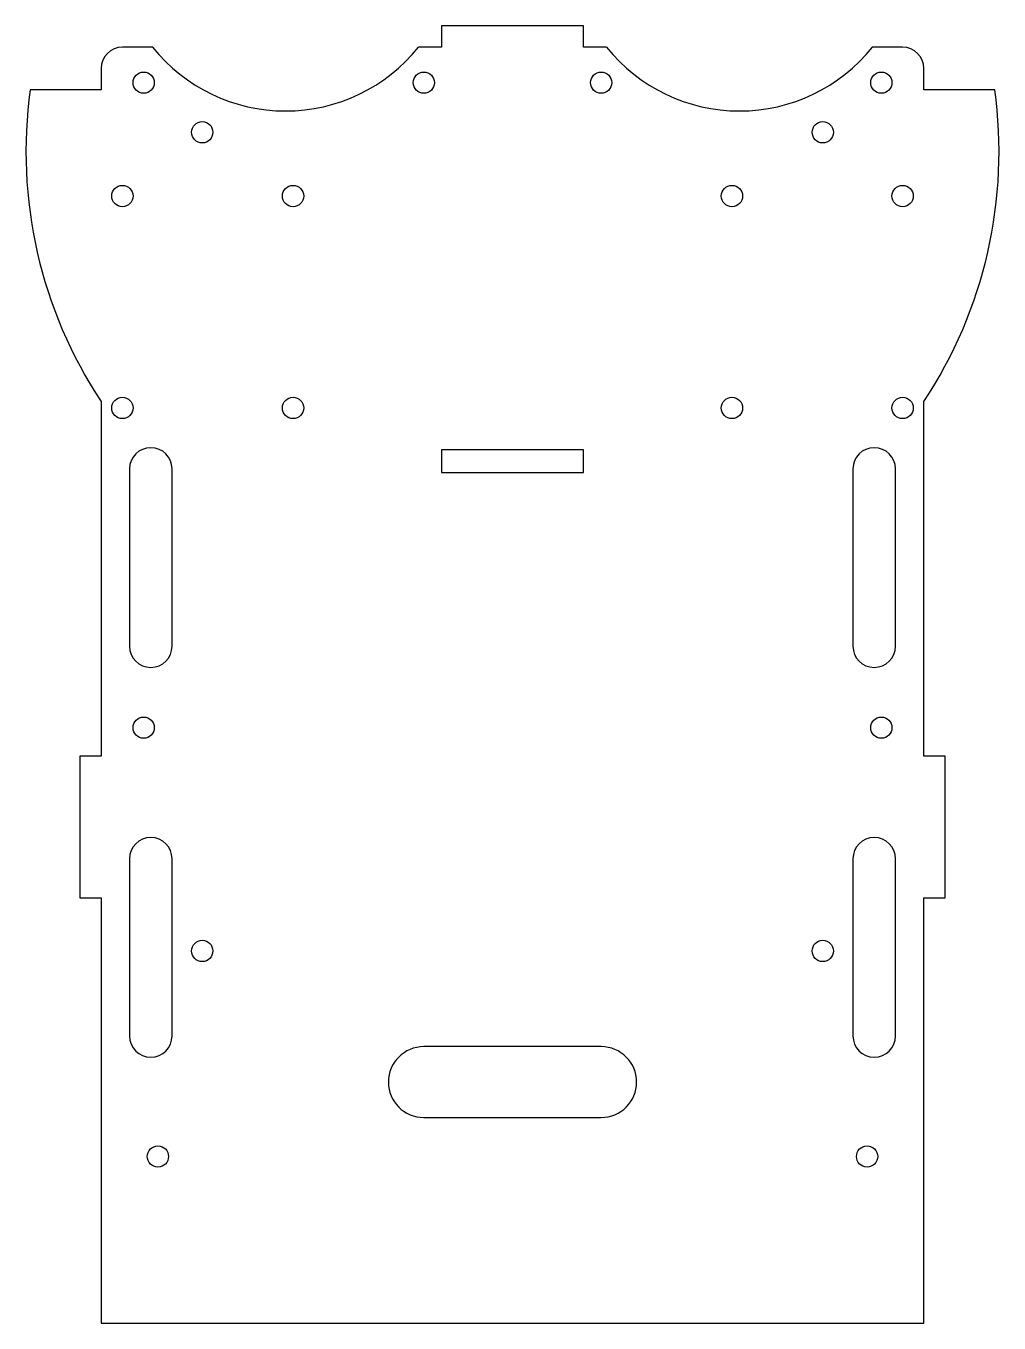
# Model space of a CAD drawing. Header units: millimetres. Extents: x -69 to 69, y -60 to 123.
import ezdxf

# ---------------------------------------------------------------- set-up
doc = ezdxf.new("R2010")
doc.units = ezdxf.units.MM

msp = doc.modelspace()

# ---------------------------------------------------------------- linework, layer by layer
at = {"color": 7, "linetype": 'Continuous', "lineweight": 25}
for p, q in [((-10, 123), (-10, 120)), ((10, 123), (-10, 123)), ((10, 120), (10, 123)), ((-50.73, 120), (-55, 120)), ((-10, 120), (-13.27, 120)), ((13.27, 120), (10, 120)), ((55, 120), (50.73, 120)), ((-58, 117), (-58, 114)), ((58, 114), (58, 117)), ((-58, 114), (-68, 114)), ((68, 114), (58, 114)), ((-58, 70), (-58, 20)), ((58, 20), (58, 70)), ((-10, 63.2), (-10, 60)), ((10, 63.2), (-10, 63.2)), ((10, 60), (10, 63.2)), ((-54, 60.5), (-54, 35.5)), ((-48, 35.5), (-48, 60.5)), ((48, 60.5), (48, 35.5)), ((54, 35.5), (54, 60.5)), ((-10, 60), (10, 60)), ((-61, 20), (-61, 0)), ((-58, 20), (-61, 20)), ((61, 20), (58, 20)), ((61, 0), (61, 20)), ((-54, 5.5), (-54, -19.5)), ((-48, -19.5), (-48, 5.5)), ((48, 5.5), (48, -19.5)), ((54, -19.5), (54, 5.5)), ((-61, 0), (-58, 0)), ((-58, 0), (-58, -60)), ((58, 0), (61, 0)), ((58, -60), (58, 0)), ((12.5, -21), (-12.5, -21)), ((-12.5, -31), (12.5, -31)), ((-58, -60), (58, -60))]:
    msp.add_line(p, q, dxfattribs=at)
for centre in [(-52, 115), (-12.5, 115), (12.5, 115), (52, 115), (-43.75, 108), (43.75, 108), (-55, 99), (-30.94, 99), (30.94, 99), (55, 99), (-55, 69.11), (-30.94, 69.11), (30.94, 69.11), (55, 69.11), (-52, 24), (52, 24), (-43.75, -7.5), (43.75, -7.5), (-50, -36.5), (50, -36.5)]:
    msp.add_circle(centre, 1.5, dxfattribs=at)
for centre, radius, start, end in [((-55, 117), 3, 90, 180), ((-32, 135), 24, 218.6822, 321.3178), ((32, 135), 24, 218.6822, 321.3178), ((55, 117), 3, 0, 90), ((-4.6, 105.27), 64, 172.163, 213.4456), ((4.6, 105.27), 64, 326.5544, 7.837), ((-51, 60.5), 3, 0, 180), ((51, 60.5), 3, 0, 180), ((-51, 35.5), 3, 180, 0), ((51, 35.5), 3, 180, 0), ((-51, 5.5), 3, 0, 180), ((51, 5.5), 3, 0, 180), ((-51, -19.5), 3, 180, 0), ((51, -19.5), 3, 180, 0), ((-12.5, -26), 5, 90, 270), ((12.5, -26), 5, 270, 90)]:
    msp.add_arc(centre, radius, start, end, dxfattribs=at)

doc.saveas('drawing.dxf')
